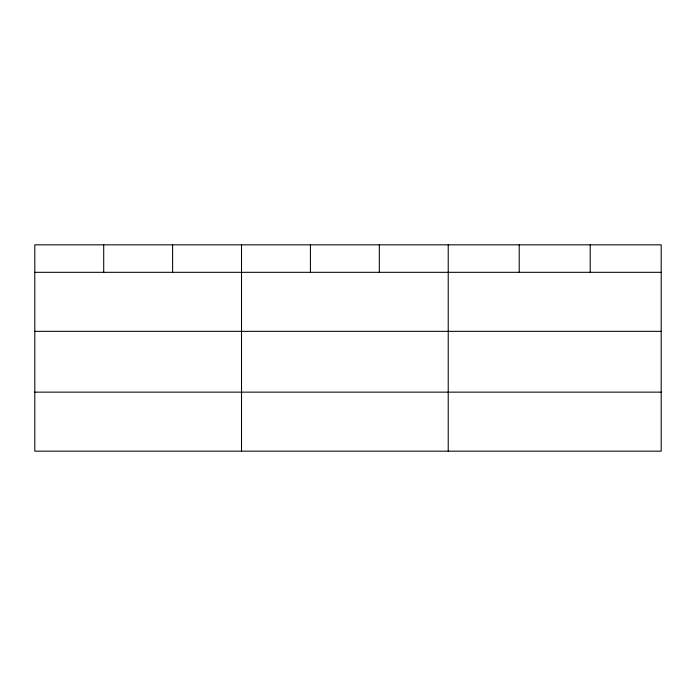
<?xml version="1.0" encoding="UTF-8"?>
<svg xmlns="http://www.w3.org/2000/svg" width="696" height="696" viewBox="0 0 696 696"><rect width="100%" height="100%" fill="white"/><g stroke="black" fill="none" stroke-linecap="round" stroke-linejoin="round"><path stroke-width="1.04" d="M661.2 331.34L661.2 244.835L34.8 244.835L34.8 451.165L661.2 451.165L661.2 331.34L34.8 331.34M34.8 272.319L661.2 272.319M34.8 392.144L661.2 392.144M590.208 244.835L590.208 272.319M519.216 244.835L519.216 272.319M448.224 244.835L448.224 451.165M379.32 244.835L379.32 272.319M310.416 244.835L310.416 272.319M241.512 244.835L241.512 451.165M172.608 244.835L172.608 272.319M103.704 244.835L103.704 272.319"/></g></svg>
